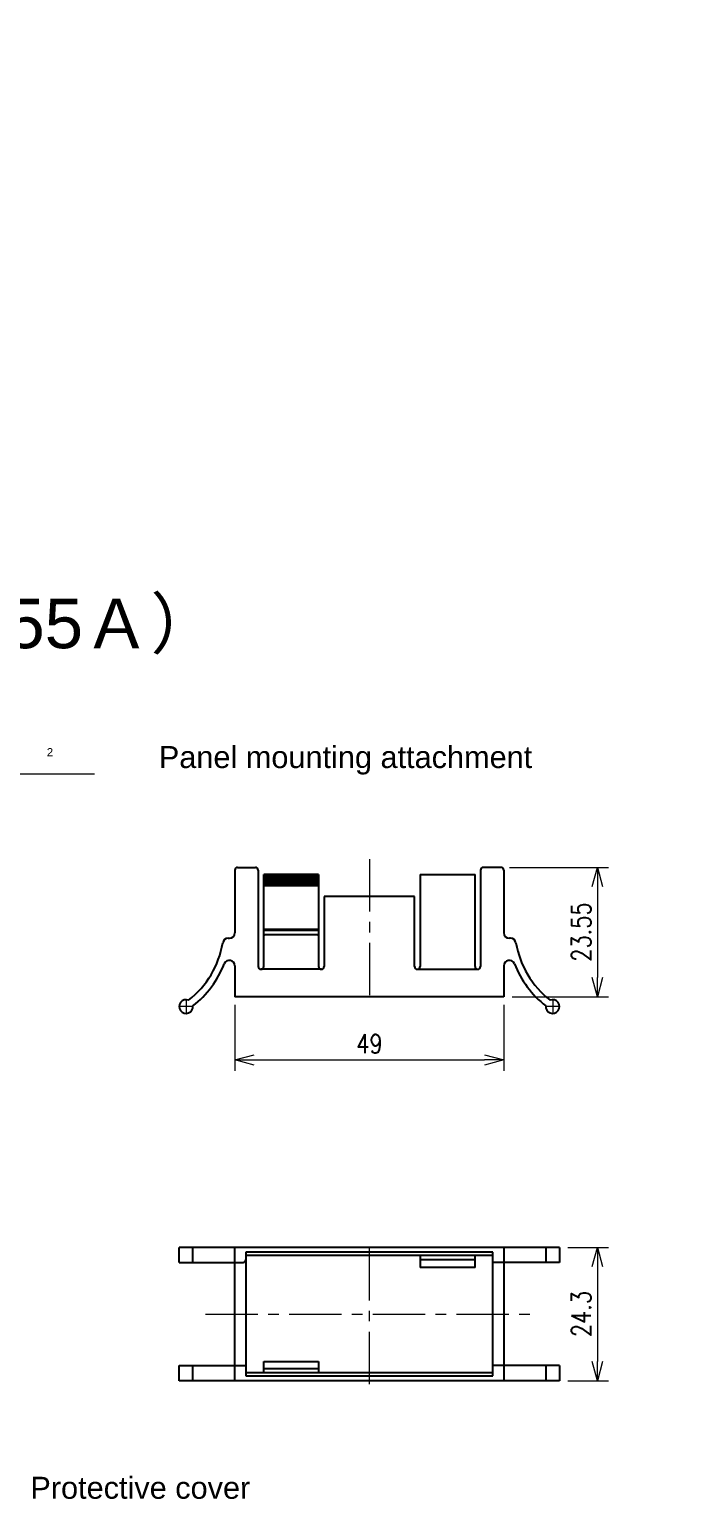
# Model space of a CAD drawing. Header units: millimetres. Extents: x 0 to 70370, y 0 to 11543.
# Drawn here: x 1009.5 to 1131.3, y 1848.4 to 2118.1 of the extents above; entities that cross this region are included whole.
import ezdxf
from ezdxf import colors
from ezdxf.entities.mleader import LeaderData, LeaderLine
from ezdxf.enums import TextEntityAlignment as Align
from ezdxf.math import Vec2, Vec3

# ---------------------------------------------------------------- set-up
doc = ezdxf.new("R2010")
doc.units = ezdxf.units.MM
doc.linetypes.add('CENTER', pattern=[50.8, 31.75, -6.35, 6.35, -6.35])
doc.linetypes.add('CENTER2', pattern=[28.575, 19.05, -3.175, 3.175, -3.175])
for name, color, linetype, lineweight in [('01_外形線', 7, 'Continuous', 25), ('04_中心線', 1, 'CENTER2', 9), ('06_文字', 7, 'Continuous', 13), ('07_寸法線', 3, 'Continuous', 9)]:
    doc.layers.add(name, color=color, linetype=linetype, lineweight=lineweight)
doc.styles.get("Standard").update_dxf_attribs({"font": 'arial.ttf'})
doc.styles.add('寸法用', font='simplex.shx', dxfattribs={"width": 0.8, "bigfont": '@extfont2.shx'})
doc.dimstyles.new('機械製図用', dxfattribs={"dimtxt": 3.5, "dimasz": 3.5, "dimexe": 2, "dimexo": 0, "dimgap": 1.2, "dimtad": 1, "dimdsep": 46, "dimtxsty": '寸法用', "dimblk": 'OPEN30', "dimcen": 0, "dimclrd": 256, "dimclre": 256, "dimclrt": 7, "dimazin": 2, "dimtm": 1e-09, "dimtfac": 0.75, "dimtmove": 0, "dimatfit": 3, "dimldrblk": 'OPEN30', "dimfxl": 1, "dimlwd": -1, "dimlwe": -1, "dimarcsym": 0})

# ---------------------------------------------------------------- blocks, each defined once
blk = doc.blocks.new('_Open30')
at = {"color": 0, "linetype": 'ByBlock', "lineweight": -2}
for p, q in [((-1, 0.268), (0, 0)), ((0, 0), (-1, -0.268)), ((0, 0), (-1, 0))]:
    blk.add_line(p, q, dxfattribs=at)
blk = doc.blocks.new('*D2000')
at = {"layer": '07_寸法線', "transparency": 16777216}
for p, q in [((1096.91, 1965.52), (1114.95, 1965.52)), ((1112.95, 1962.02), (1112.95, 1945.47)), ((1097.41, 1941.97), (1114.95, 1941.97))]:
    blk.add_line(p, q, dxfattribs=at)
at = {"layer": 'Defpoints', "color": 0, "linetype": 'Continuous', "transparency": 16777216}
for p in [(1095.41, 1965.52), (1095.91, 1941.97), (1112.95, 1941.97)]:
    blk.add_point(p, dxfattribs=at)
at = {"layer": '07_寸法線', "linetype": 'Continuous', "transparency": 16777216, "xscale": 3.5, "yscale": 3.5, "zscale": 3.5}
for p, rotation in [((1112.95, 1965.52), 90), ((1112.95, 1941.97), 270)]:
    blk.add_blockref('_Open30', p, dxfattribs=dict(at, rotation=rotation))
at = {"layer": '07_寸法線', "color": 7, "linetype": 'Continuous', "transparency": 16777216, "insert": (1110, 1953.75), "char_height": 3.5, "attachment_point": 5, "rotation": 90, "style": '寸法用'}
blk.add_mtext('23.55', dxfattribs=at)
blk = doc.blocks.new('*D2001')
at = {"layer": '07_寸法線', "transparency": 16777216}
for p, q in [((1046.91, 1940.47), (1046.91, 1928.46)), ((1095.91, 1940.47), (1095.91, 1928.46)), ((1050.41, 1930.46), (1092.41, 1930.46))]:
    blk.add_line(p, q, dxfattribs=at)
at = {"layer": 'Defpoints', "color": 0, "linetype": 'Continuous', "transparency": 16777216}
for p in [(1046.91, 1941.97), (1095.91, 1941.97), (1095.91, 1930.46)]:
    blk.add_point(p, dxfattribs=at)
at = {"layer": '07_寸法線', "linetype": 'Continuous', "transparency": 16777216, "xscale": 3.5, "yscale": 3.5, "zscale": 3.5, "rotation": 180}
blk.add_blockref('_Open30', (1046.91, 1930.46), dxfattribs=at)
at = {"layer": '07_寸法線', "linetype": 'Continuous', "transparency": 16777216, "xscale": 3.5, "yscale": 3.5, "zscale": 3.5}
blk.add_blockref('_Open30', (1095.91, 1930.46), dxfattribs=at)
at = {"layer": '07_寸法線', "color": 7, "linetype": 'Continuous', "transparency": 16777216, "insert": (1071.41, 1933.41), "char_height": 3.5, "attachment_point": 5, "style": '寸法用'}
blk.add_mtext('49', dxfattribs=at)
blk = doc.blocks.new('*D2002')
at = {"layer": '07_寸法線', "transparency": 16777216}
for p, q in [((1107.55, 1896.32), (1114.95, 1896.32)), ((1112.95, 1892.82), (1112.95, 1875.52)), ((1107.55, 1872.02), (1114.95, 1872.02))]:
    blk.add_line(p, q, dxfattribs=at)
at = {"layer": 'Defpoints', "color": 0, "linetype": 'Continuous', "transparency": 16777216}
for p in [(1106.05, 1896.32), (1106.05, 1872.02), (1112.95, 1872.02)]:
    blk.add_point(p, dxfattribs=at)
at = {"layer": '07_寸法線', "linetype": 'Continuous', "transparency": 16777216, "xscale": 3.5, "yscale": 3.5, "zscale": 3.5}
for p, rotation in [((1112.95, 1896.32), 90), ((1112.95, 1872.02), 270)]:
    blk.add_blockref('_Open30', p, dxfattribs=dict(at, rotation=rotation))
at = {"layer": '07_寸法線', "color": 7, "linetype": 'Continuous', "transparency": 16777216, "insert": (1110, 1884.17), "char_height": 3.5, "attachment_point": 5, "rotation": 90, "style": '寸法用'}
blk.add_mtext('24.3', dxfattribs=at)
blk = doc.blocks.new('*D1957')
at = {"layer": '07_寸法線', "transparency": 16777216}
for p, q in [((1096.91, 1965.52), (1114.95, 1965.52)), ((1112.95, 1962.02), (1112.95, 1945.47)), ((1097.41, 1941.97), (1114.95, 1941.97))]:
    blk.add_line(p, q, dxfattribs=at)
at = {"layer": 'Defpoints', "color": 0, "linetype": 'Continuous', "transparency": 16777216}
for p in [(1095.41, 1965.52), (1095.91, 1941.97), (1112.95, 1941.97)]:
    blk.add_point(p, dxfattribs=at)
at = {"layer": '07_寸法線', "linetype": 'Continuous', "transparency": 16777216, "xscale": 3.5, "yscale": 3.5, "zscale": 3.5}
for p, rotation in [((1112.95, 1965.52), 90), ((1112.95, 1941.97), 270)]:
    blk.add_blockref('_Open30', p, dxfattribs=dict(at, rotation=rotation))
at = {"layer": '07_寸法線', "color": 7, "linetype": 'Continuous', "transparency": 16777216, "insert": (1110, 1953.75), "char_height": 3.5, "attachment_point": 5, "rotation": 90, "style": '寸法用'}
blk.add_mtext('23.55', dxfattribs=at)
blk = doc.blocks.new('*D1958')
at = {"layer": '07_寸法線', "transparency": 16777216}
for p, q in [((1046.91, 1940.47), (1046.91, 1928.46)), ((1095.91, 1940.47), (1095.91, 1928.46)), ((1050.41, 1930.46), (1092.41, 1930.46))]:
    blk.add_line(p, q, dxfattribs=at)
at = {"layer": 'Defpoints', "color": 0, "linetype": 'Continuous', "transparency": 16777216}
for p in [(1046.91, 1941.97), (1095.91, 1941.97), (1095.91, 1930.46)]:
    blk.add_point(p, dxfattribs=at)
at = {"layer": '07_寸法線', "linetype": 'Continuous', "transparency": 16777216, "xscale": 3.5, "yscale": 3.5, "zscale": 3.5, "rotation": 180}
blk.add_blockref('_Open30', (1046.91, 1930.46), dxfattribs=at)
at = {"layer": '07_寸法線', "linetype": 'Continuous', "transparency": 16777216, "xscale": 3.5, "yscale": 3.5, "zscale": 3.5}
blk.add_blockref('_Open30', (1095.91, 1930.46), dxfattribs=at)
at = {"layer": '07_寸法線', "color": 7, "linetype": 'Continuous', "transparency": 16777216, "insert": (1071.41, 1933.41), "char_height": 3.5, "attachment_point": 5, "style": '寸法用'}
blk.add_mtext('49', dxfattribs=at)
blk = doc.blocks.new('*D1961')
at = {"layer": '07_寸法線', "transparency": 16777216}
for p, q in [((1107.55, 1896.32), (1114.95, 1896.32)), ((1112.95, 1892.82), (1112.95, 1875.52)), ((1107.55, 1872.02), (1114.95, 1872.02))]:
    blk.add_line(p, q, dxfattribs=at)
at = {"layer": 'Defpoints', "color": 0, "linetype": 'Continuous', "transparency": 16777216}
for p in [(1106.05, 1896.32), (1106.05, 1872.02), (1112.95, 1872.02)]:
    blk.add_point(p, dxfattribs=at)
at = {"layer": '07_寸法線', "linetype": 'Continuous', "transparency": 16777216, "xscale": 3.5, "yscale": 3.5, "zscale": 3.5}
for p, rotation in [((1112.95, 1896.32), 90), ((1112.95, 1872.02), 270)]:
    blk.add_blockref('_Open30', p, dxfattribs=dict(at, rotation=rotation))
at = {"layer": '07_寸法線', "color": 7, "linetype": 'Continuous', "transparency": 16777216, "insert": (1110, 1884.17), "char_height": 3.5, "attachment_point": 5, "rotation": 90, "style": '寸法用'}
blk.add_mtext('24.3', dxfattribs=at)
blk = doc.blocks.new('AM_BALLOON1')
at = {"transparency": 16777216}
blk.add_circle((0, 0), 5, dxfattribs=at)
blk.add_attdef('B_NUMBER', text='', height=3, dxfattribs=at).set_placement((0, 0), align=Align.MIDDLE_CENTER)
blk = doc.blocks.new('_OPEN')
at = {"color": 0, "linetype": 'ByBlock'}
for p, q in [((-1, 0.167), (0, 0)), ((0, 0), (-1, -0.167)), ((0, 0), (-1, 0))]:
    blk.add_line(p, q, dxfattribs=at)

msp = doc.modelspace()

# ---------------------------------------------------------------- linework, layer by layer
at = {"layer": '01_外形線', "linetype": 'Continuous'}
for p, q in [((1046.906, 1965.02), (1046.906, 1953.61)), ((1046.906, 1965.02), (1046.906, 1953.61)), ((1047.406, 1965.52), (1050.656, 1965.52)), ((1047.406, 1965.52), (1050.656, 1965.52)), ((1051.156, 1965.02), (1051.156, 1947.47)), ((1051.156, 1965.02), (1051.156, 1947.47)), ((1062.156, 1964.22), (1052.156, 1964.22)), ((1052.156, 1947.47), (1052.156, 1964.22)), ((1062.156, 1964.22), (1052.156, 1964.22)), ((1052.156, 1947.47), (1052.156, 1964.22)), ((1052.156, 1964.02), (1062.156, 1964.02)), ((1052.156, 1964.02), (1062.156, 1964.02)), ((1052.156, 1963.82), (1062.156, 1963.82)), ((1052.156, 1963.82), (1062.156, 1963.82)), ((1052.156, 1963.62), (1062.156, 1963.62)), ((1052.156, 1963.62), (1062.156, 1963.62)), ((1062.156, 1964.22), (1062.156, 1947.47)), ((1062.156, 1964.22), (1062.156, 1947.47)), ((1080.656, 1964.22), (1080.656, 1947.47)), ((1080.656, 1964.22), (1090.656, 1964.22)), ((1080.656, 1964.22), (1080.656, 1947.47)), ((1080.656, 1964.22), (1090.656, 1964.22)), ((1090.656, 1947.47), (1090.656, 1964.22)), ((1090.656, 1947.47), (1090.656, 1964.22)), ((1091.656, 1965.02), (1091.656, 1947.47)), ((1091.656, 1965.02), (1091.656, 1947.47)), ((1095.406, 1965.52), (1092.156, 1965.52)), ((1095.406, 1965.52), (1092.156, 1965.52)), ((1095.906, 1965.02), (1095.906, 1953.61)), ((1095.906, 1965.02), (1095.906, 1953.61)), ((1052.156, 1963.42), (1062.156, 1963.42)), ((1052.156, 1963.42), (1062.156, 1963.42)), ((1052.156, 1963.22), (1062.156, 1963.22)), ((1052.156, 1963.22), (1062.156, 1963.22)), ((1052.156, 1963.02), (1062.156, 1963.02)), ((1052.156, 1963.02), (1062.156, 1963.02)), ((1052.156, 1962.82), (1062.156, 1962.82)), ((1052.156, 1962.82), (1062.156, 1962.82)), ((1052.156, 1962.62), (1062.156, 1962.62)), ((1052.156, 1962.62), (1062.156, 1962.62)), ((1052.156, 1962.42), (1062.156, 1962.42)), ((1052.156, 1962.42), (1062.156, 1962.42)), ((1052.156, 1962.22), (1062.156, 1962.22)), ((1052.156, 1962.22), (1062.156, 1962.22)), ((1079.656, 1960.22), (1063.156, 1960.22)), ((1063.156, 1960.22), (1063.156, 1947.47)), ((1079.656, 1960.22), (1063.156, 1960.22)), ((1063.156, 1960.22), (1063.156, 1947.47)), ((1079.656, 1947.47), (1079.656, 1960.22)), ((1079.656, 1947.47), (1079.656, 1960.22)), ((1062.156, 1954.219), (1052.156, 1954.219)), ((1062.156, 1954.219), (1052.156, 1954.219)), ((1052.156, 1954.069), (1062.156, 1954.069)), ((1052.156, 1954.069), (1062.156, 1954.069)), ((1052.356, 1953.319), (1061.956, 1953.319)), ((1052.356, 1953.319), (1061.956, 1953.319)), ((1045.682, 1952.61), (1045.906, 1952.61)), ((1045.682, 1952.61), (1045.906, 1952.61)), ((1097.13, 1952.61), (1096.906, 1952.61)), ((1097.13, 1952.61), (1096.906, 1952.61)), ((1046.906, 1947.61), (1046.906, 1941.97)), ((1046.906, 1947.61), (1046.906, 1941.97)), ((1095.906, 1947.61), (1095.906, 1941.97)), ((1095.906, 1947.61), (1095.906, 1941.97)), ((1062.656, 1946.97), (1051.656, 1946.97)), ((1062.656, 1946.97), (1051.656, 1946.97)), ((1080.156, 1946.97), (1091.156, 1946.97)), ((1080.156, 1946.97), (1091.156, 1946.97)), ((1095.906, 1941.97), (1046.906, 1941.97)), ((1095.906, 1941.97), (1046.906, 1941.97)), ((1106.048, 1896.32), (1036.764, 1896.32)), ((1036.764, 1893.57), (1036.764, 1896.32)), ((1106.048, 1896.32), (1036.764, 1896.32)), ((1036.764, 1893.57), (1036.764, 1896.32)), ((1039.264, 1893.57), (1039.264, 1896.32)), ((1039.264, 1893.57), (1039.264, 1896.32)), ((1046.906, 1893.57), (1046.906, 1896.32)), ((1046.906, 1893.57), (1046.906, 1896.32)), ((1095.906, 1896.32), (1095.906, 1893.57)), ((1095.906, 1896.32), (1095.906, 1893.57)), ((1103.548, 1896.32), (1103.548, 1893.57)), ((1103.548, 1896.32), (1103.548, 1893.57)), ((1106.048, 1896.32), (1106.048, 1893.57)), ((1106.048, 1896.32), (1106.048, 1893.57)), ((1036.764, 1893.57), (1046.906, 1893.57)), ((1036.764, 1893.57), (1046.906, 1893.57)), ((1046.906, 1874.77), (1046.906, 1893.57)), ((1046.906, 1893.57), (1048.406, 1893.57)), ((1046.906, 1874.77), (1046.906, 1893.57)), ((1046.906, 1893.57), (1048.406, 1893.57)), ((1093.906, 1895.42), (1048.906, 1895.42)), ((1048.906, 1895.42), (1048.906, 1872.92)), ((1093.906, 1895.42), (1048.906, 1895.42)), ((1048.906, 1895.42), (1048.906, 1872.92)), ((1093.906, 1894.82), (1048.906, 1894.82)), ((1093.906, 1894.82), (1048.906, 1894.82)), ((1080.656, 1894.82), (1080.656, 1892.62)), ((1080.656, 1894.82), (1080.656, 1892.62)), ((1090.656, 1894.07), (1080.656, 1894.07)), ((1090.656, 1894.07), (1080.656, 1894.07)), ((1090.656, 1892.62), (1090.656, 1894.82)), ((1090.656, 1892.62), (1090.656, 1894.82)), ((1093.906, 1872.92), (1093.906, 1895.42)), ((1093.906, 1872.92), (1093.906, 1895.42)), ((1095.906, 1893.57), (1093.906, 1893.57)), ((1095.906, 1893.57), (1093.906, 1893.57)), ((1095.906, 1893.57), (1095.906, 1874.77)), ((1106.048, 1893.57), (1095.906, 1893.57)), ((1095.906, 1893.57), (1095.906, 1874.77)), ((1106.048, 1893.57), (1095.906, 1893.57)), ((1090.656, 1892.62), (1080.656, 1892.62)), ((1090.656, 1892.62), (1080.656, 1892.62)), ((1036.764, 1872.02), (1036.764, 1874.77)), ((1036.764, 1874.77), (1046.906, 1874.77)), ((1036.764, 1872.02), (1036.764, 1874.77)), ((1036.764, 1874.77), (1046.906, 1874.77)), ((1039.264, 1872.02), (1039.264, 1874.77)), ((1039.264, 1872.02), (1039.264, 1874.77)), ((1046.906, 1872.02), (1046.906, 1874.77)), ((1046.906, 1874.77), (1048.906, 1874.77)), ((1046.906, 1872.02), (1046.906, 1874.77)), ((1046.906, 1874.77), (1048.906, 1874.77)), ((1052.156, 1875.52), (1062.156, 1875.52)), ((1052.156, 1873.52), (1052.156, 1875.52)), ((1052.156, 1875.52), (1062.156, 1875.52)), ((1052.156, 1873.52), (1052.156, 1875.52)), ((1062.156, 1875.52), (1062.156, 1873.52)), ((1062.156, 1875.52), (1062.156, 1873.52)), ((1095.906, 1874.77), (1093.906, 1874.77)), ((1095.906, 1874.77), (1093.906, 1874.77)), ((1095.906, 1874.77), (1095.906, 1872.02)), ((1106.048, 1874.77), (1095.906, 1874.77)), ((1095.906, 1874.77), (1095.906, 1872.02)), ((1106.048, 1874.77), (1095.906, 1874.77)), ((1103.548, 1874.77), (1103.548, 1872.02)), ((1103.548, 1874.77), (1103.548, 1872.02)), ((1106.048, 1874.77), (1106.048, 1872.02)), ((1106.048, 1874.77), (1106.048, 1872.02)), ((1106.048, 1872.02), (1036.764, 1872.02)), ((1106.048, 1872.02), (1036.764, 1872.02)), ((1048.906, 1873.52), (1093.906, 1873.52)), ((1048.906, 1873.52), (1093.906, 1873.52)), ((1048.906, 1872.92), (1093.906, 1872.92)), ((1048.906, 1872.92), (1093.906, 1872.92)), ((1052.156, 1874.27), (1062.156, 1874.27)), ((1052.156, 1874.27), (1062.156, 1874.27))]:
    msp.add_line(p, q, dxfattribs=at)
for centre, radius, start, end in [((1047.406, 1965.02), 0.5, 90, 180), ((1047.406, 1965.02), 0.5, 90, 180), ((1050.656, 1965.02), 0.5, 0, 90), ((1050.656, 1965.02), 0.5, 0, 90), ((1092.156, 1965.02), 0.5, 90, 180), ((1092.156, 1965.02), 0.5, 90, 180), ((1095.406, 1965.02), 0.5, 0, 90), ((1095.406, 1965.02), 0.5, 0, 90), ((1045.906, 1953.61), 1, 270, 0), ((1045.906, 1953.61), 1, 270, 0), ((1052.356, 1953.119), 0.2, 90, 180), ((1052.356, 1953.119), 0.2, 90, 180), ((1061.956, 1953.119), 0.2, 0, 90), ((1061.956, 1953.119), 0.2, 0, 90), ((1096.906, 1953.61), 1, 180, 270), ((1096.906, 1953.61), 1, 180, 270), ((1027.944, 1954.67), 17, 308.32131, 350.21072), ((1027.944, 1954.67), 17, 308.32131, 350.21072), ((1045.682, 1951.61), 1, 90, 170.21072), ((1045.682, 1951.61), 1, 90, 170.21072), ((1097.13, 1951.61), 1, 9.78928, 90), ((1097.13, 1951.61), 1, 9.78928, 90), ((1114.868, 1954.67), 17, 189.78928, 231.67869), ((1114.868, 1954.67), 17, 189.78928, 231.67869), ((1027.944, 1954.67), 18.3, 308.1935, 338.54154), ((1027.944, 1954.67), 18.3, 308.1935, 338.54154), ((1045.906, 1947.61), 1, 0, 158.54154), ((1045.906, 1947.61), 1, 0, 158.54154), ((1051.656, 1947.47), 0.5, 180, 270), ((1051.656, 1947.47), 0.5, 180, 270), ((1051.656, 1947.47), 0.5, 270, 0), ((1051.656, 1947.47), 0.5, 270, 0), ((1062.656, 1947.47), 0.5, 180, 270), ((1062.656, 1947.47), 0.5, 180, 270), ((1062.656, 1947.47), 0.5, 270, 0), ((1062.656, 1947.47), 0.5, 270, 0), ((1080.156, 1947.47), 0.5, 180, 270), ((1080.156, 1947.47), 0.5, 180, 270), ((1080.156, 1947.47), 0.5, 270, 0), ((1080.156, 1947.47), 0.5, 270, 0), ((1091.156, 1947.47), 0.5, 180, 270), ((1091.156, 1947.47), 0.5, 180, 270), ((1091.156, 1947.47), 0.5, 270, 0), ((1091.156, 1947.47), 0.5, 270, 0), ((1096.906, 1947.61), 1, 21.45846, 180), ((1096.906, 1947.61), 1, 21.45846, 180), ((1114.868, 1954.67), 18.3, 201.45846, 231.8065), ((1114.868, 1954.67), 18.3, 201.45846, 231.8065), ((1038.014, 1940.175), 1.25, 67.87089, 5.17444), ((1038.014, 1940.175), 1.25, 67.87089, 5.17444), ((1104.798, 1940.175), 1.25, 174.82556, 112.12911), ((1104.798, 1940.175), 1.25, 174.82556, 112.12911), ((1048.406, 1894.07), 0.5, 270, 0), ((1048.406, 1894.07), 0.5, 270, 0)]:
    msp.add_arc(centre, radius, start, end, dxfattribs=at)
at = {"layer": '04_中心線', "linetype": 'CENTER', "ltscale": 0.3}
for p, q in [((1071.406, 1967.02), (1071.406, 1940.432)), ((1071.406, 1967.02), (1071.406, 1940.432)), ((1039.389, 1940.175), (1036.639, 1940.175)), ((1039.389, 1940.175), (1036.639, 1940.175)), ((1038.014, 1941.55), (1038.014, 1938.8)), ((1038.014, 1941.55), (1038.014, 1938.8)), ((1106.173, 1940.175), (1103.423, 1940.175)), ((1106.173, 1940.175), (1103.423, 1940.175)), ((1104.798, 1941.55), (1104.798, 1938.8)), ((1104.798, 1941.55), (1104.798, 1938.8)), ((1071.406, 1871.42), (1071.406, 1896.92)), ((1071.406, 1871.42), (1071.406, 1896.92)), ((1041.57, 1884.17), (1101.242, 1884.17)), ((1041.57, 1884.17), (1101.242, 1884.17))]:
    msp.add_line(p, q, dxfattribs=at)
at = {"layer": '07_寸法線', "linetype": 'Continuous'}
msp.add_line((972.834, 1982.569), (1021.311, 1982.569), dxfattribs=at)
msp.add_line((972.834, 1982.569), (1021.311, 1982.569), dxfattribs=at)

# ---------------------------------------------------------------- texts
at = {"layer": '06_文字', "linetype": 'Continuous'}
for s, height, p in [('パネル取付NPNアンプ(採用はＦＴ-55Ａ）', 9, (810.763, 2005.445)), ('パネル取付NPNアンプ(採用はＦＴ-55Ａ）', 9, (810.763, 2005.445)), ('Panel mounting attachment', 4, (1033.055, 1983.623)), ('Panel mounting attachment', 4, (1033.055, 1983.623)), ('Protective cover', 4, (1009.65, 1850.525)), ('Protective cover', 4, (1009.65, 1850.525))]:
    msp.add_text(s, height=height, dxfattribs=at).set_placement(p)
at = {"layer": '07_寸法線', "linetype": 'Continuous'}
msp.add_text('2', height=1.5, dxfattribs=at).set_placement((1012.63, 1985.759))
msp.add_text('2', height=1.5, dxfattribs=at).set_placement((1012.63, 1985.759))

# ---------------------------------------------------------------- dimensions: what is measured, and where the dimension line sits
for base, p1, p2, picture, middle in [((1112.946, 1941.97), (1095.406, 1965.52), (1095.906, 1941.97), '*D2000', (1109.996, 1953.745)), ((1112.946, 1941.97), (1095.406, 1965.52), (1095.906, 1941.97), '*D1957', (1109.996, 1953.745)), ((1112.946, 1872.02), (1106.048, 1896.32), (1106.048, 1872.02), '*D2002', (1109.996, 1884.17)), ((1112.946, 1872.02), (1106.048, 1896.32), (1106.048, 1872.02), '*D1961', (1109.996, 1884.17))]:
    dim = msp.add_linear_dim(base=base, p1=p1, p2=p2, angle=90, dimstyle='機械製図用', override={"dimexo": 1.5}, dxfattribs=at)
    dim.commit()
    dim.dimension.update_dxf_attribs({"geometry": picture, "text_midpoint": middle})
for picture in ['*D2001', '*D1958']:
    dim = msp.add_linear_dim(base=(1095.906, 1930.457), p1=(1046.906, 1941.97), p2=(1095.906, 1941.97), dimstyle='機械製図用', override={"dimexo": 1.5}, dxfattribs=at)
    dim.commit()
    dim.dimension.update_dxf_attribs({"geometry": picture, "text_midpoint": (1071.406, 1933.407)})

# ---------------------------------------------------------------- leaders
at = {"layer": '07_寸法線'}
ml = msp.add_multileader_block('Standard', dxfattribs=at)
ml.set_content('AM_BALLOON1', color=256, scale=9.3744318)
ml.set_attribute('B_NUMBER', '1', width=0)
ml.set_leader_properties(color=256, linetype='ByLayer', lineweight=-1)
ml.set_arrow_properties(name='OPEN')
ml.build(insert=Vec2(0, 0))
ml.multileader.update_dxf_attribs({"leader_type": 0, "has_dogleg": 0, "text_right_attachment_type": 6, "dogleg_length": 0, "arrow_head_size": 4.688, "scale": 2.5, "block_connection_type": 1})
ctx = ml.context
ctx.base_point, ctx.scale, ctx.char_height, ctx.arrow_head_size, ctx.landing_gap_size, ctx.plane_origin = Vec3(33418.771, 3166.995), 2.5, 9.375, 4.688, 4.688, Vec3(33418.771, 3166.995)
ctx.right_attachment, ctx.attachment_type = 6, 1
notes = []
notes.append((ctx, [(0, (0, 0, 0), (0, 0), (1, 0), 1, [])]))
ctx.block.insert = Vec3(33418.771, 3166.995)
ml = msp.add_multileader_block('Standard', dxfattribs=at)
ml.set_content('AM_BALLOON1', color=256, scale=7.4995455)
ml.set_attribute('B_NUMBER', '1A', width=0)
ml.set_leader_properties(color=256, linetype='ByLayer', lineweight=-1)
ml.set_arrow_properties(name='OPEN')
ml.build(insert=Vec2(0, 0))
ml.multileader.update_dxf_attribs({"leader_type": 0, "has_dogleg": 0, "text_right_attachment_type": 6, "dogleg_length": 0, "arrow_head_size": 3.75, "scale": 2.5, "block_connection_type": 1})
ctx = ml.context
ctx.base_point, ctx.scale, ctx.char_height, ctx.arrow_head_size, ctx.landing_gap_size, ctx.plane_origin = Vec3(35324.795, 3132.322), 2.5, 7.5, 3.75, 3.75, Vec3(35324.795, 3132.322)
ctx.right_attachment, ctx.attachment_type = 6, 1
notes.append((ctx, [(0, (0, 0, 0), (0, 0), (1, 0), 1, [])]))
ctx.block.insert = Vec3(35324.795, 3132.322)
ml = msp.add_multileader_block('Standard', dxfattribs=at)
ml.set_content('AM_BALLOON1', color=256, scale=7.4995455)
ml.set_attribute('B_NUMBER', '2', width=0)
ml.set_leader_properties(color=256, linetype='ByLayer', lineweight=-1)
ml.set_arrow_properties(name='OPEN')
ml.build(insert=Vec2(0, 0))
ml.multileader.update_dxf_attribs({"leader_type": 0, "has_dogleg": 0, "text_right_attachment_type": 6, "dogleg_length": 0, "arrow_head_size": 3.75, "scale": 2.5, "block_connection_type": 1})
ctx = ml.context
ctx.base_point, ctx.scale, ctx.char_height, ctx.arrow_head_size, ctx.landing_gap_size, ctx.plane_origin = Vec3(37084.606, 2712.991), 2.5, 7.5, 3.75, 3.75, Vec3(37084.606, 2712.991)
ctx.right_attachment, ctx.attachment_type = 6, 1
notes.append((ctx, [(0, (0, 0, 0), (0, 0), (1, 0), 1, [])]))
ctx.block.insert = Vec3(37084.606, 2712.991)
ml = msp.add_multileader_block('Standard', dxfattribs=at)
ml.set_content('AM_BALLOON1', color=256, scale=7.4995455)
ml.set_attribute('B_NUMBER', '3', width=0)
ml.set_leader_properties(color=256, linetype='ByLayer', lineweight=-1)
ml.set_arrow_properties(name='OPEN')
ml.build(insert=Vec2(0, 0))
ml.multileader.update_dxf_attribs({"leader_type": 0, "has_dogleg": 0, "text_right_attachment_type": 6, "dogleg_length": 0, "arrow_head_size": 3.75, "scale": 2.5, "block_connection_type": 1})
ctx = ml.context
ctx.base_point, ctx.scale, ctx.char_height, ctx.arrow_head_size, ctx.landing_gap_size, ctx.plane_origin = Vec3(38565.945, 2679.176), 2.5, 7.5, 3.75, 3.75, Vec3(38565.945, 2679.176)
ctx.right_attachment, ctx.attachment_type = 6, 1
notes.append((ctx, [(0, (0, 0, 0), (0, 0), (1, 0), 1, [])]))
ctx.block.insert = Vec3(38565.945, 2679.176)
ml = msp.add_multileader_block('Standard', dxfattribs=at)
ml.set_content('AM_BALLOON1', color=256, scale=6.9995758)
ml.set_attribute('B_NUMBER', '1', width=0)
ml.set_leader_properties(color=256, linetype='ByLayer', lineweight=-1)
ml.set_arrow_properties(name='OPEN')
ml.build(insert=Vec2(0, 0))
ml.multileader.update_dxf_attribs({"leader_type": 0, "has_dogleg": 0, "text_right_attachment_type": 6, "dogleg_length": 0, "arrow_head_size": 3.5, "scale": 2.5, "block_connection_type": 1})
ctx = ml.context
ctx.base_point, ctx.scale, ctx.char_height, ctx.arrow_head_size, ctx.landing_gap_size, ctx.plane_origin = Vec3(22618.86, 2460.666), 2.5, 7, 3.5, 3.5, Vec3(22618.86, 2460.666)
ctx.right_attachment, ctx.attachment_type = 6, 1
notes.append((ctx, [(0, (0, 0, 0), (0, 0), (1, 0), 1, [])]))
ctx.block.insert = Vec3(22618.86, 2460.666)
ml = msp.add_multileader_block('Standard', dxfattribs=at)
ml.set_content('AM_BALLOON1', color=256, scale=7.4995455)
ml.set_attribute('B_NUMBER', '1B', width=0)
ml.set_leader_properties(color=256, linetype='ByLayer', lineweight=-1)
ml.set_arrow_properties(name='OPEN')
ml.build(insert=Vec2(0, 0))
ml.multileader.update_dxf_attribs({"leader_type": 0, "has_dogleg": 0, "text_right_attachment_type": 6, "dogleg_length": 0, "arrow_head_size": 3.75, "scale": 2.5, "block_connection_type": 1})
ctx = ml.context
ctx.base_point, ctx.scale, ctx.char_height, ctx.arrow_head_size, ctx.landing_gap_size, ctx.plane_origin = Vec3(35324.795, 2449.628), 2.5, 7.5, 3.75, 3.75, Vec3(35324.795, 2449.628)
ctx.right_attachment, ctx.attachment_type = 6, 1
notes.append((ctx, [(0, (0, 0, 0), (0, 0), (1, 0), 1, [])]))
ctx.block.insert = Vec3(35324.795, 2449.628)
ml = msp.add_multileader_block('Standard', dxfattribs=at)
ml.set_content('AM_BALLOON1', color=256, scale=5.2496818)
ml.set_attribute('B_NUMBER', '1', width=0)
ml.set_leader_properties(color=256, linetype='ByLayer', lineweight=-1)
ml.set_arrow_properties(name='OPEN')
ml.build(insert=Vec2(0, 0))
ml.multileader.update_dxf_attribs({"leader_type": 0, "has_dogleg": 0, "text_right_attachment_type": 6, "dogleg_length": 0, "arrow_head_size": 2.625, "scale": 2.5, "block_connection_type": 1})
ctx = ml.context
ctx.base_point, ctx.scale, ctx.char_height, ctx.arrow_head_size, ctx.landing_gap_size, ctx.plane_origin = Vec3(15728.524, 2067.426), 2.5, 5.25, 2.625, 2.625, Vec3(15728.524, 2067.426)
ctx.right_attachment, ctx.attachment_type = 6, 1
notes.append((ctx, [(0, (0, 0, 0), (0, 0), (1, 0), 1, [])]))
ctx.block.insert = Vec3(15728.524, 2067.426)
ml = msp.add_multileader_block('Standard', dxfattribs=at)
ml.set_content('AM_BALLOON1', color=256, scale=5.0246955)
ml.set_attribute('B_NUMBER', '1', width=0)
ml.set_leader_properties(color=256, linetype='ByLayer', lineweight=-1)
ml.set_arrow_properties(name='OPEN')
ml.build(insert=Vec2(0, 0))
ml.multileader.update_dxf_attribs({"leader_type": 0, "has_dogleg": 0, "text_right_attachment_type": 6, "dogleg_length": 0, "arrow_head_size": 2.513, "scale": 2.5, "block_connection_type": 1})
ctx = ml.context
ctx.base_point, ctx.scale, ctx.char_height, ctx.arrow_head_size, ctx.landing_gap_size, ctx.plane_origin = Vec3(40332.084, 2013.345), 2.5, 5.025, 2.513, 2.513, Vec3(40332.084, 2013.345)
ctx.right_attachment, ctx.attachment_type = 6, 1
notes.append((ctx, [(0, (0, 0, 0), (0, 0), (1, 0), 1, [])]))
ctx.block.insert = Vec3(40332.084, 2013.345)
ml = msp.add_multileader_block('Standard', dxfattribs=at)
ml.set_content('AM_BALLOON1', color=256, scale=5.0246955)
ml.set_attribute('B_NUMBER', '2', width=0)
ml.set_leader_properties(color=256, linetype='ByLayer', lineweight=-1)
ml.set_arrow_properties(name='OPEN')
ml.build(insert=Vec2(0, 0))
ml.multileader.update_dxf_attribs({"leader_type": 0, "has_dogleg": 0, "text_right_attachment_type": 6, "dogleg_length": 0, "arrow_head_size": 2.513, "scale": 2.5, "block_connection_type": 1})
ctx = ml.context
ctx.base_point, ctx.scale, ctx.char_height, ctx.arrow_head_size, ctx.landing_gap_size, ctx.plane_origin = Vec3(41277.991, 2013.345), 2.5, 5.025, 2.513, 2.513, Vec3(41277.991, 2013.345)
ctx.right_attachment, ctx.attachment_type = 6, 1
notes.append((ctx, [(0, (0, 0, 0), (0, 0), (1, 0), 1, [])]))
ctx.block.insert = Vec3(41277.991, 2013.345)
ml = msp.add_multileader_block('Standard', dxfattribs=at)
ml.set_content('AM_BALLOON1', color=256, scale=5.2496818)
ml.set_attribute('B_NUMBER', '1', width=0)
ml.set_leader_properties(color=256, linetype='ByLayer', lineweight=-1)
ml.set_arrow_properties(name='OPEN')
ml.build(insert=Vec2(0, 0))
ml.multileader.update_dxf_attribs({"leader_type": 0, "has_dogleg": 0, "text_right_attachment_type": 6, "dogleg_length": 0, "arrow_head_size": 2.625, "scale": 2.5, "block_connection_type": 1})
ctx = ml.context
ctx.base_point, ctx.scale, ctx.char_height, ctx.arrow_head_size, ctx.landing_gap_size, ctx.plane_origin = Vec3(4732.123, 1965.395), 2.5, 5.25, 2.625, 2.625, Vec3(4732.123, 1965.395)
ctx.right_attachment, ctx.attachment_type = 6, 1
notes.append((ctx, [(0, (0, 0, 0), (0, 0), (1, 0), 1, [])]))
ctx.block.insert = Vec3(4732.123, 1965.395)
ml = msp.add_multileader_block('Standard', dxfattribs=at)
ml.set_content('AM_BALLOON1', color=256, scale=5.2496818)
ml.set_attribute('B_NUMBER', '2', width=0)
ml.set_leader_properties(color=256, linetype='ByLayer', lineweight=-1)
ml.set_arrow_properties(name='OPEN')
ml.build(insert=Vec2(0, 0))
ml.multileader.update_dxf_attribs({"leader_type": 0, "has_dogleg": 0, "text_right_attachment_type": 6, "dogleg_length": 0, "arrow_head_size": 2.625, "scale": 2.5, "block_connection_type": 1})
ctx = ml.context
ctx.base_point, ctx.scale, ctx.char_height, ctx.arrow_head_size, ctx.landing_gap_size, ctx.plane_origin = Vec3(5544.308, 1965.395), 2.5, 5.25, 2.625, 2.625, Vec3(5544.308, 1965.395)
ctx.right_attachment, ctx.attachment_type = 6, 1
notes.append((ctx, [(0, (0, 0, 0), (0, 0), (1, 0), 1, [])]))
ctx.block.insert = Vec3(5544.308, 1965.395)
ml = msp.add_multileader_block('Standard', dxfattribs=at)
ml.set_content('AM_BALLOON1', color=256, scale=7.4995455)
ml.set_attribute('B_NUMBER', '3', width=0)
ml.set_leader_properties(color=256, linetype='ByLayer', lineweight=-1)
ml.set_arrow_properties(name='OPEN')
ml.build(insert=Vec2(0, 0))
ml.multileader.update_dxf_attribs({"leader_type": 0, "has_dogleg": 0, "text_right_attachment_type": 6, "dogleg_length": 0, "arrow_head_size": 3.75, "scale": 2.5, "block_connection_type": 1})
ctx = ml.context
ctx.base_point, ctx.scale, ctx.char_height, ctx.arrow_head_size, ctx.landing_gap_size, ctx.plane_origin = Vec3(38565.945, 1903.883), 2.5, 7.5, 3.75, 3.75, Vec3(38565.945, 1903.883)
ctx.right_attachment, ctx.attachment_type = 6, 1
notes.append((ctx, [(0, (0, 0, 0), (0, 0), (1, 0), 1, [])]))
ctx.block.insert = Vec3(38565.945, 1903.883)
for ctx, leaders in notes:
    for number, flags, end, landing, length, lines in leaders:
        leader = LeaderData()
        leader.index, (leader.has_last_leader_line, leader.has_dogleg_vector, leader.attachment_direction) = number, flags
        leader.last_leader_point, leader.dogleg_vector, leader.dogleg_length = Vec3(end), Vec3(landing), length
        for number, points, colour, breaks in lines:
            line = LeaderLine()
            line.index, line.vertices, line.color, line.breaks = number, Vec3.list(points), colors.encode_raw_color(colour), breaks
            leader.lines.append(line)
        ctx.leaders.append(leader)

doc.saveas('drawing.dxf')
